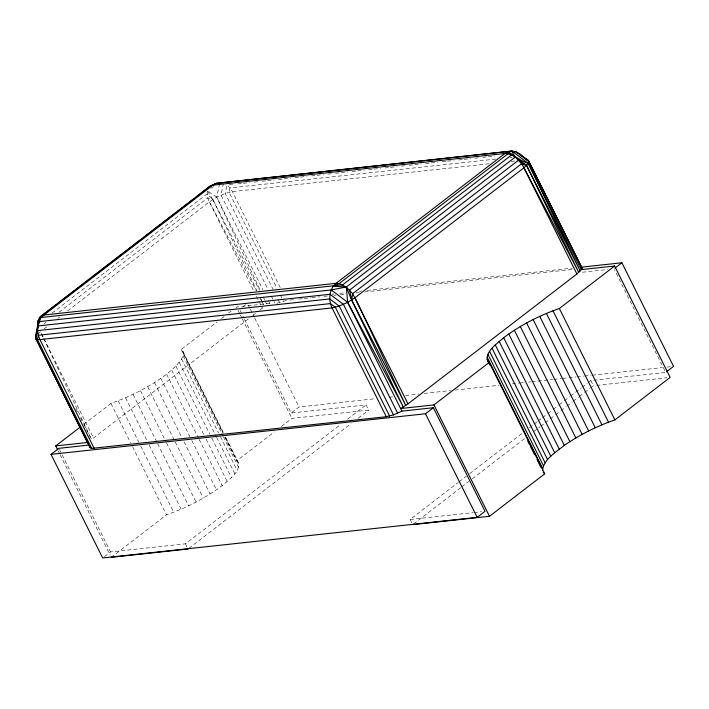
<?xml version="1.0" encoding="UTF-8"?>
<svg xmlns="http://www.w3.org/2000/svg" width="709" height="709" viewBox="0 0 709 709"><rect width="100%" height="100%" fill="white"/><g stroke="black" fill="none" stroke-linecap="round" stroke-linejoin="round"><path stroke-width="0.53" stroke-dasharray="3.54 2.66" d="M207.143 191.412L207.755 197.846L209.377 201.905L253.494 290.406M83.786 424.354L110.976 403.448L125.599 397.811L140.488 390.686L154.527 382.63L166.65 374.246L175.929 366.172L181.681 359.02L183.454 353.321L182.798 351.159L181.123 349.519L217.087 321.868M111.251 557.318L166.509 514.831C186.352 507.901 205.326 498.232 222.183 485.63C228.555 479.55 240.44 472.77 238.33 462.543L225.551 436.912M219.577 183.737L216.768 197.217L260.052 289.972M223.459 183.294L220.995 195.143L267.842 289.104M38.49 333.487L40.493 331.759M84.034 424.726L91.567 439.509L249.196 318.199M52.12 313.059L207.001 193.974L212.806 199.521L259.503 290.291M44.118 323.659L45.872 322.311M58.998 312.217L207.755 197.846L212.806 199.521L256.88 290.663M43.993 329.065L47.494 326.37M57.987 318.297L59.742 316.958M67.621 310.897L209.377 201.905L216.768 197.217L225.196 193.451L232.392 191.634L489.352 163.77M221.474 318.492L224.106 316.471M228.493 313.103L231.116 311.074M243.036 306.731L245.66 304.719M252.696 315.505L256.197 312.82M259.698 310.125L264.537 306.518M104.427 556.627L110.542 551.93L185.439 543.812L340.666 424.461M244.463 319.289L291.204 413.028L299.056 406.984L375.938 398.653M238.33 462.543L236.655 460.894L274.374 431.896M281.393 426.499L291.913 418.407L368.689 410.086L366.101 404.91L291.204 413.028M347.685 419.063L366.101 404.91M188.895 548.314L351.141 423.574M358.16 418.177L368.689 410.086M411.849 522.905L410.13 519.449L458.369 482.359M459.246 481.686L466.256 476.288M469.766 473.594L523.269 432.463M529.401 427.74L537.298 421.678M538.175 420.995L541.685 418.301M542.562 417.628L546.949 414.26M547.827 413.577L552.205 410.21M553.082 409.536L558.346 405.486M559.224 404.812L563.611 401.445M564.488 400.771L569.752 396.721M570.63 396.047L581.15 387.956M582.027 387.282L587.291 383.241M588.169 382.568L590.801 380.538L665.698 372.42L614.526 269.792M413.595 523.951L460.947 487.544M461.825 486.87L468.844 481.473M472.354 478.779L525.848 437.639M533.744 431.577L539.886 426.853M540.763 426.18L544.264 423.486M545.141 422.812L549.528 419.436M550.406 418.762L554.793 415.394M555.67 414.721L560.057 411.344M560.934 410.671L566.19 406.629M567.067 405.947L572.331 401.906M573.209 401.232L578.473 397.182M579.35 396.508L583.729 393.141M584.606 392.467L589.87 388.417M590.748 387.743L593.38 385.723L595.569 385.483M210.786 188.319L214.384 186.068M276.918 303.257L286.631 300.421M229.131 184.836L233.527 184.358M237.923 183.879L242.31 183.409M243.409 183.285L250.002 182.576M254.389 182.098L257.686 181.743M262.082 181.265L266.469 180.786M267.568 180.671L274.161 179.953M278.548 179.474L282.944 179.005M284.043 178.881L290.628 178.163M295.024 177.693L299.411 177.215M300.51 177.099L307.103 176.381M311.49 175.903L315.886 175.424M316.985 175.309L323.57 174.591M327.966 174.122L331.263 173.758M335.649 173.288L340.045 172.81M341.144 172.686L347.729 171.977M352.125 171.498L356.521 171.02M357.62 170.904L364.204 170.187M368.6 169.717L372.987 169.238M374.086 169.114L380.68 168.405M385.067 167.927L389.463 167.448M390.562 167.333L397.146 166.615M401.542 166.136L404.839 165.782M409.226 165.303L413.622 164.834M414.721 164.71L421.306 164.001M425.701 163.522L430.088 163.043M431.187 162.928L437.781 162.21M442.168 161.732L446.564 161.262M447.663 161.138L454.247 160.429M458.643 159.95L463.039 159.472M464.138 159.357L470.723 158.639M475.119 158.16L478.407 157.806M482.802 157.327L487.198 156.849M488.297 156.733L494.882 156.015M495.733 159.1L229.982 187.92L226.942 185.076L225.196 193.451L273.027 289.387M510.01 157.549L512.199 157.318M511.313 161.386L514.61 161.032M331.963 294.208L334.161 293.969M339.655 293.375L345.141 292.782M359.419 291.231L361.617 290.991M367.102 290.398L572.473 268.126M289.928 300.067L294.315 299.588M298.711 299.109L303.106 298.631M304.205 298.516L310.79 297.798M311.889 297.683L319.573 296.849M323.969 296.371L327.266 296.016M333.85 295.298L336.048 295.059M340.444 294.589L345.93 293.987M355.812 292.923L359.108 292.56M364.603 291.966L572.145 269.464M269.721 303.417L236.381 307.032L239.819 313.927M582.576 272.221L607.524 269.517M389.117 397.226L393.504 396.748M405.583 395.436L418.762 394.009M424.257 393.415L450.614 390.553M455.01 390.074L498.932 385.315M512.111 383.888L518.704 383.17M519.803 383.055L524.19 382.576M528.586 382.098L530.784 381.859M531.883 381.743L552.745 379.483M553.844 379.359L561.528 378.526M562.627 378.411L575.805 376.975M576.904 376.86L583.498 376.142M584.597 376.027L591.182 375.309M592.281 375.194L662.569 367.572M666.956 367.094L671.352 366.615M596.668 385.368L666.859 377.755M410.13 519.449L473.089 512.625M474.17 512.501L481.774 511.676M212.806 199.521L207.188 190.561L216.768 197.217L262.853 289.644M209.377 201.905L256.295 290.876M260.416 298.693L261.444 300.651M261.958 301.626L263.509 304.56L262.144 301.564M75.996 408.96L77.503 411.911M80.516 417.831L82.022 420.783M590.801 380.538L593.38 385.723M280.223 287.562L232.392 191.634L229.982 187.92L229.078 192.254L276.909 288.191M280.365 295.112L283.325 301.041M277.955 299.278L279.435 302.247M271.29 296.025L274.746 302.947M268.25 300.465L271.015 306.004M256.436 296.309L258.404 300.244M258.891 301.228L262.321 308.105M248.389 305.349L249.86 308.309M250.357 309.301L254.292 317.189M254.779 318.181L299.056 406.984M240.041 310.4L243.976 318.297M240.316 314.911L241.787 317.871M242.283 318.855L291.913 418.407M182.798 351.159L223.592 432.969M183.454 353.321L223.264 433.164M225.232 437.107L238.986 464.705M181.123 349.519L222.892 433.296M224.859 437.24L236.655 460.894M183.082 355.953L222.883 435.796M223.379 436.779L238.614 467.337M181.681 359.02L218.54 432.942M220.508 436.886L237.214 470.395M179.28 362.441L216.139 436.372M216.635 437.356L234.812 473.825M175.929 366.172L209.846 434.183M211.805 438.127L231.462 477.556M171.693 370.133L204.13 435.184M206.097 439.128L227.226 481.517M166.65 374.246L198.591 438.322M199.078 439.305L222.183 485.63M160.89 378.446L189.879 436.593M191.847 440.537L216.422 489.822M154.527 382.63L182.045 437.834M184.012 441.769L210.059 494.013M147.685 386.742L174.715 440.954M175.203 441.937L203.217 498.126M140.488 390.686L166.039 441.946M166.535 442.93L196.021 502.069M133.079 394.399L157.159 442.7M157.655 443.683L188.612 505.783M125.599 397.811L147.215 441.175M149.182 445.119L181.132 509.186M118.181 400.842L138.822 442.239M140.79 446.183L173.714 512.226M185.439 543.812L187.593 548.128M110.976 403.448L130.633 442.877M132.601 446.821L166.509 514.831M41.468 333.726L43.435 337.652M43.923 338.636L93.437 437.958M59.37 449.311L110.542 551.93M58.173 450.862L59.645 453.822M60.141 454.806L110.267 555.342M260.708 298.586L261.665 300.572M41.441 333.753L43.329 337.741M43.798 338.742L91.567 439.509M263.305 296.956L264.705 299.951M265.166 300.944L266.566 303.939"/><path stroke-width="1.06" d="M38.189 323.561L38.304 320.406L39.394 317.685L41.335 315.842L210.218 185.997L216.174 183.33L511.889 151.026L515.567 151.62L519.041 153.401L528.533 160.562L582.771 269.349M488.652 362.973C482.794 352.364 497.177 343.883 503.691 337.706C520.53 325.094 539.514 315.425 559.357 308.504L614.614 266.017L670.147 377.401L614.889 419.888C597.005 426.074 579.918 434.635 564.311 445.358C556.024 452.209 543.865 458.847 542.465 470.537M38.118 323.818L38.304 320.406L43.976 315L212.86 185.146L216.174 183.33L511.889 151.026L528.329 163.433L581.283 269.633L576.896 274.002L408.012 403.846L400.612 408.535L433.952 404.919L489.21 362.441L487.668 361.005M89.263 445.03L58.882 448.327L51.03 454.363L102.681 557.974L477.175 517.366L485.027 511.322L433.367 407.719L401.906 411.131L393.486 414.889L386.29 416.715L91.674 448.389L90.149 447.778L35.45 337.803C36.283 330.155 39.004 322.861 41.335 315.842L43.976 315L336.084 283.325L339.248 283.538L346.293 287.012L347.667 302.335L403.306 407.019L351.629 300.031L352.674 293.668L521.558 163.814L526.61 165.498L580.246 270.971L528.329 163.433C520.167 161.067 513.617 153.897 504.959 153.472L212.86 185.146L210.218 185.997L196.03 197.262M37.187 330.935L36.106 336.119L38.304 320.406L39.128 321.611L37.612 328.861M511.889 151.026C514.131 157.921 521.124 161.218 523.942 167.794L578.774 272.442L526.61 165.498L508.273 151.655L504.959 153.472L336.084 283.325C329.047 289.228 328.24 299.978 332.042 307.919L386.29 416.715M397.678 413.196L343.44 304.409L330.022 294.279L37.914 325.954L37.648 330.616L35.902 338.991L39.943 339.593L332.042 307.919L339.239 306.102L347.667 302.335L355.067 297.647L523.942 167.794L528.329 163.433L528.985 161.749L528.533 160.562L524.545 158.098M214.543 184.65L216.174 183.33L210.91 186.334M56.02 304.905L39.394 317.685L342.731 284.796L511.614 154.943L508.273 151.655L508.131 153.685L339.248 283.538L333.292 286.197L346.293 287.012L352.674 293.668L408.012 403.846M57.775 303.558L74.401 290.779M76.147 289.432L89.272 279.337M91.904 277.316L123.401 253.104M125.147 251.757L141.773 238.968M143.528 237.621L160.154 224.842M161.9 223.495L175.903 212.735M177.658 211.388L194.284 198.6M57.686 449.878L55.719 445.934L80.277 427.057M39.128 321.611L331.227 289.937L346.293 287.012L515.177 157.168M51.03 454.363L425.515 413.755L433.367 407.719M614.907 268.135L621.89 262.773L673.55 366.376L666.566 371.746M412.718 524.625L489.485 516.303L544.742 473.816L489.21 362.441M513.369 151.859L515.567 151.62L528.985 161.749L582.736 269.553M581.256 267.178L621.89 262.773M581.283 269.633L614.614 266.017M55.719 445.934L87.978 442.443M111.251 557.318L188.018 548.996M219.79 182.7L221.625 183.002M526.61 165.498L518.563 160.19L349.688 290.034L351.629 300.031L405.796 405.433L355.067 297.647M331.227 289.937L347.667 302.335L401.906 411.131M543.2 472.38L544.742 473.816M519.041 153.401L522.09 156.246M523.942 167.794L576.896 274.002M559.357 308.504L614.889 419.888M552.967 310.799L608.499 422.183M546.4 313.44L601.932 424.815M539.753 316.382L595.285 427.757M533.124 319.582L588.656 430.966M526.619 322.994L582.151 434.378M520.326 326.565L575.859 437.949M514.353 330.243L569.885 441.627M508.778 333.974L564.311 445.358M503.691 337.706L559.224 449.081M499.163 341.366L554.695 452.75M495.272 344.92L550.804 456.295M492.064 348.296L547.596 459.671M489.6 351.451L545.132 462.835M487.907 354.34L543.44 465.724M487.012 356.928L542.545 468.303M486.932 359.153L489.884 365.073M527.726 440.963L529.694 444.906M530.678 446.883L534.604 454.761M537.059 459.689L540.994 467.577M433.952 404.919L489.485 516.303M425.515 413.755L477.175 517.366M393.486 414.889L339.239 306.102L329.747 298.941L37.648 330.616L38.339 335.268L39.943 339.593L94.182 448.389M389.596 416.086L335.357 307.298L330.438 303.594L38.339 335.268L37.435 339.602L91.674 448.389M35.45 337.803L90.149 447.778M346.293 287.012L351.629 300.031"/></g></svg>
